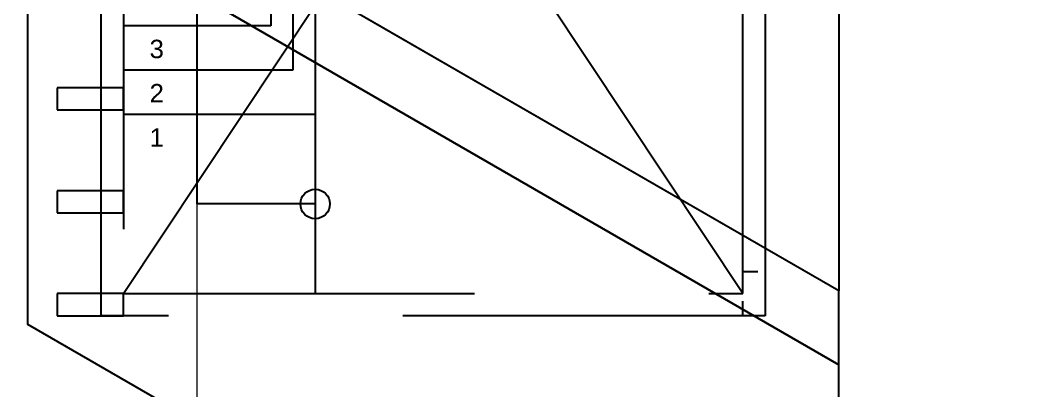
# Model space of a CAD drawing. Header units: metres. Extents: x 97 to 197, y 104 to 205.
# Drawn here: x 123.02 to 129.81, y 111.66 to 114.17 of the extents above; entities that cross this region are included whole.
import ezdxf

# ---------------------------------------------------------------- set-up
doc = ezdxf.new("R2010")
doc.units = ezdxf.units.M
for name, pattern in [('ACAD_ISO12W100', [21, 12, -3, 0, -3, 0, -3]), ('CENTER', [50.8, 31.75, -6.35, 6.35, -6.35]), ('Projeção', [3.96875, 2.38125, -1.5875])]:
    doc.linetypes.add(name, pattern=pattern)
for name, color, linetype in [('1-ALV_CORTE', 5, 'Continuous'), ('10-PROJ_SUP', 2, 'ACAD_ISO12W100'), ('5-PISO', 1, 'Continuous'), ('7-PISO_INF', 253, 'Continuous'), ('9-PROJ_INF', 8, 'Projeção'), ('TEXT', 1, 'Continuous')]:
    doc.layers.add(name, color=color, linetype=linetype)
doc.layers.add('CORTE', color=2, linetype='CENTER', lineweight=9)
doc.styles.add('Arial', font='arial.ttf', dxfattribs={"height": 125})

msp = doc.modelspace()

# ---------------------------------------------------------------- linework, layer by layer
at = {"layer": '1-ALV_CORTE'}
for points in [[(127.2741, 121.226), (128.046, 119.889), (130.6255, 120.1147), (131.0003, 115.831), (128.076, 115.5752), (128.076, 112.6238)], [(127.926, 112.7104), (127.926, 115.7126), (129.0252, 115.8088), (126.9875, 119.3382), (127.204, 119.4632), (127.2788, 119.3337), (127.1913, 119.2852), (129.1901, 115.8232), (130.8378, 115.9674), (130.5414, 119.3544)]]:
    msp.add_lwpolyline(points, dxfattribs=at)
at = {"layer": '9-PROJ_INF'}
for p, q in [((127.926, 112.3172), (124.726, 117.1294)), ((123.726, 113.5332), (125.026, 113.5332))]:
    msp.add_line(p, q, dxfattribs=at)
for points in [[(128.0009, 112.1672), (123.576, 112.1672), (123.576, 115.2219)], [(124.726, 114.5579), (124.726, 114.1332)], [(123.726, 113.8332), (124.876, 113.8332), (124.876, 114.4713)], [(125.026, 114.3847), (125.026, 113.5332), (125.026, 112.3172)], [(124.726, 114.1332), (123.726, 114.1332)], [(127.7411, 112.3172), (127.926, 112.3172), (127.926, 112.7104)], [(128.076, 112.6238), (128.076, 112.1672), (128.0009, 112.1672)]]:
    msp.add_lwpolyline(points, dxfattribs=at)
for points in [[(123.726, 113.5632), (123.726, 113.7132), (123.276, 113.7132), (123.276, 113.5632)], [(123.726, 112.8652), (123.726, 113.0152), (123.276, 113.0152), (123.276, 112.8652)], [(123.726, 112.1672), (123.726, 112.3172), (123.276, 112.3172), (123.276, 112.1672)]]:
    msp.add_lwpolyline(points, close=True, dxfattribs=at)
at = {"layer": '9-PROJ_INF', "ltscale": 0.01}
msp.add_lwpolyline([(127.926, 112.4672), (128.076, 112.4672), (128.076, 112.1672), (127.926, 112.1672)], close=True, dxfattribs=at)
at = {"layer": 'CORTE', "transparency": 33554687}
msp.add_line((124.226, 110.4567), (124.226, 113.5332), dxfattribs=at)
at = {"layer": 'TEXT'}
msp.add_lwpolyline([(125.026, 112.9252), (124.226, 112.9252), (124.226, 118.6332)], dxfattribs=at)
msp.add_circle((125.026, 112.9252), 0.1, dxfattribs=at)

# ---------------------------------------------------------------- next in the draw order: texts
at = {"layer": 'TEXT', "insert": (123.9033, 113.4383), "char_height": 0.125, "attachment_point": 1, "line_spacing_factor": 0.941778, "style": 'Arial', "bg_fill": 3, "box_fill_scale": 1.25, "bg_fill_color": 256, "bg_fill_true_color": 13158600, "bg_fill_transparency": 0}
msp.add_mtext('1', dxfattribs=at)

# ---------------------------------------------------------------- next in the draw order: linework, layer by layer
at = {"layer": '1-ALV_CORTE'}
msp.add_lwpolyline([(128.576, 111.8351), (128.576, 112.3351), (123.076, 115.5105), (123.076, 115.0105)], close=True, dxfattribs=at)
at = {"layer": '10-PROJ_SUP', "ltscale": 0.5}
msp.add_lwpolyline([(120.294, 123.3159), (125.0571, 126.0659), (128.3198, 120.4148), (131.08, 120.6563), (131.5419, 115.3765), (128.576, 115.117), (128.576, 112.3351), (123.076, 115.5105), (123.076, 118.4973)], close=True, dxfattribs=at)
at = {"layer": '5-PISO', "color": 251, "true_color": 0x636466}
msp.add_lwpolyline([(123.076, 115.0105), (123.076, 112.1094), (128.576, 108.934), (128.576, 111.8351)], close=True, dxfattribs=at)
at = {"layer": '9-PROJ_INF'}
msp.add_line((123.726, 112.3172), (127.0235, 117.2759), dxfattribs=at)
msp.add_lwpolyline([(123.726, 115.1353), (123.726, 112.3172), (127.7411, 112.3172)], dxfattribs=at)

# ---------------------------------------------------------------- next in the draw order: texts
at = {"layer": 'TEXT', "char_height": 0.125, "attachment_point": 1, "line_spacing_factor": 0.941778, "style": 'Arial', "bg_fill": 3, "box_fill_scale": 1.25, "bg_fill_color": 256, "bg_fill_true_color": 13158600, "bg_fill_transparency": 0}
for s, insert in [('3', (123.9033, 114.0383)), ('2', (123.9033, 113.7383))]:
    msp.add_mtext(s, dxfattribs=dict(at, insert=insert))

# ---------------------------------------------------------------- next in the draw order: linework, layer by layer
at = {"layer": '7-PISO_INF'}
msp.add_lwpolyline([(119.5639, 127.8201), (119.5639, 123.0072), (119.5639, 113.0755, 0.426655), (124.3095, 108.1035), (134.076, 108.1035), (134.076, 127.8201)], format="xyb", close=True, dxfattribs=at)

doc.saveas('drawing.dxf')
